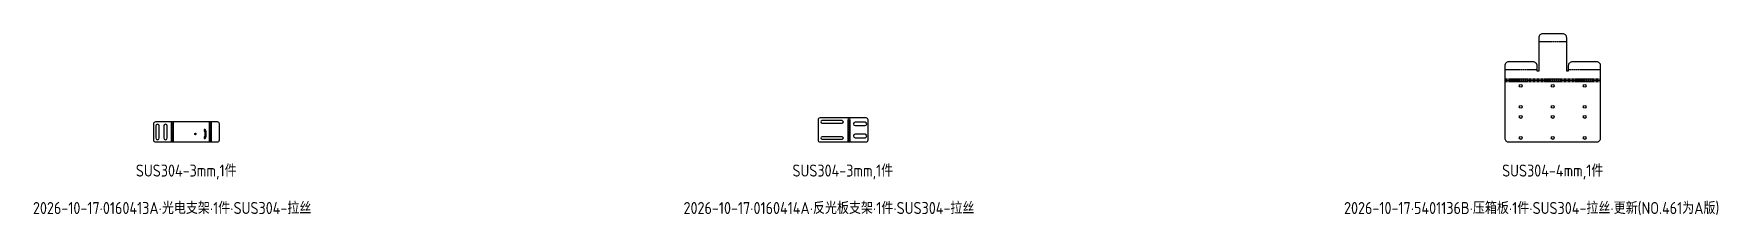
# Model space of a CAD drawing. Header units: inches. Extents: x -1146 to 3068, y 26428 to 26881.
import ezdxf

# ---------------------------------------------------------------- set-up
doc = ezdxf.new("R2010")
doc.units = ezdxf.units.IN
doc.header["$LTSCALE"] = 0.194989
doc.linetypes.add('CENTER', pattern=[50.8, 31.75, -6.35, 6.35, -6.35])
doc.layers.add('可见 (ISO)', color=7, linetype='Continuous', lineweight=25)
doc.layers.add('折弯线', color=1, linetype='CENTER')
doc.styles.add('Z-English', font='gbenor.shx', dxfattribs={"height": 10, "bigfont": 'hztxt.shx'})

msp = doc.modelspace()

# ---------------------------------------------------------------- linework, layer by layer
at = {"layer": '可见 (ISO)'}
for points in [[(2534.1, 26620.7, 0.414214), (2544.1, 26610.7), (2764.1, 26610.7, 0.414214), (2774.1, 26620.7), (2774.1, 26800.7, 0.414214), (2764.1, 26810.7), (2703.1, 26810.7, 0.414214), (2693.1, 26800.7), (2693.1, 26787.8), (2689.1, 26787.8), (2689.1, 26870.7, 0.414214), (2679.1, 26880.7), (2629.1, 26880.7, 0.414214), (2619.1, 26870.7), (2619.1, 26787.8), (2615.1, 26787.8), (2615.1, 26800.7, 0.414214), (2605.1, 26810.7), (2544.1, 26810.7, 0.414214), (2534.1, 26800.7)], [(-846.5, 26615.7, 0.414214), (-841.5, 26610.7), (-686.5, 26610.7, 0.414214), (-681.5, 26615.7), (-681.5, 26655.7, 0.414214), (-686.5, 26660.7), (-841.5, 26660.7, 0.414214), (-846.5, 26655.7)], [(-832.2, 26620.7), (-832.2, 26650.7, 1), (-840.8, 26650.7), (-840.8, 26620.7, 1)], [(-812.2, 26620.7), (-812.2, 26650.7, 1), (-820.8, 26650.7), (-820.8, 26620.7, 1)], [(-716.4, 26620.3, 0.198912), (-716.4, 26641.1, 1), (-719.7, 26639.8, -0.198912), (-719.7, 26621.6, 1)], [(816.2, 26615.7, 0.414214), (821.2, 26610.7), (936.2, 26610.7, 0.414214), (941.2, 26615.7), (941.2, 26665.7, 0.414214), (936.2, 26670.7), (821.2, 26670.7, 0.414214), (816.2, 26665.7)], [(826.2, 26657.5), (876.2, 26657.5, 1), (876.2, 26664), (826.2, 26664, 1)], [(908.7, 26651.5), (933.7, 26651.5, 1), (933.7, 26660), (908.7, 26660, 1)], [(826.2, 26617.5), (876.2, 26617.5, 1), (876.2, 26624), (826.2, 26624, 1)], [(908.7, 26621.5), (933.7, 26621.5, 1), (933.7, 26630), (908.7, 26630, 1)]]:
    msp.add_lwpolyline(points, format="xyb", close=True, dxfattribs=at)
for centre, radius in [((2574.1, 26750.7), 3.5), ((2654.1, 26750.7), 3.5), ((2734.1, 26750.7), 3.5), ((2574.1, 26698.2), 3.5), ((2654.1, 26698.2), 3.5), ((2734.1, 26698.2), 3.5), ((2574.1, 26673.2), 3.5), ((2654.1, 26673.2), 3.5), ((2734.1, 26673.2), 3.5), ((-741.5, 26630.7), 1.75), ((2574.1, 26620.7), 3.5), ((2654.1, 26620.7), 3.5), ((2734.1, 26620.7), 3.5)]:
    msp.add_circle(centre, radius, dxfattribs=at)
at = {"layer": '折弯线', "color": 1, "linetype": 'CENTER', "ltscale": 0.5}
for points in [[(2619.1, 26861.3), (2689.1, 26861.3)], [(2534.1, 26791.3), (2615.1, 26791.3)], [(2534.1, 26765.3), (2774.1, 26765.3)], [(2693.1, 26791.3), (2774.1, 26791.3)], [(-799, 26610.7), (-799, 26660.7)], [(-704, 26610.7), (-704, 26660.7)], [(893.7, 26610.7), (893.7, 26670.7)]]:
    msp.add_lwpolyline(points, dxfattribs=at)
at = {"layer": '折弯线', "color": 5, "linetype": 'CENTER'}
for points in [[(2534.1, 26768.7), (2774.1, 26768.7)], [(2534.1, 26761.9), (2774.1, 26761.9)], [(-801.5, 26610.7), (-801.5, 26660.7)], [(-796.5, 26610.7), (-796.5, 26660.7)], [(-706.5, 26610.7), (-706.5, 26660.7)], [(-701.5, 26610.7), (-701.5, 26660.7)], [(891.2, 26610.7), (891.2, 26670.7)], [(896.2, 26610.7), (896.2, 26670.7)]]:
    msp.add_lwpolyline(points, dxfattribs=at)

# ---------------------------------------------------------------- texts
at = {"color": 3, "style": 'Z-English'}
for s, p in [('SUS304-3mm,1件', (-890.6, 26524.4)), ('SUS304-3mm,1件', (752.1, 26524.4)), ('SUS304-4mm,1件', (2527.5, 26524.4))]:
    msp.add_text(s, height=30, dxfattribs=at).set_placement(p)
at = {"color": 2, "style": 'Z-English'}
for s, p in [('2026-10-17·0160413A·光电支架·1件·SUS304-拉丝', (-1148, 26431)), ('2026-10-17·0160414A·反光板支架·1件·SUS304-拉丝', (479.7, 26431)), ('2026-10-17·5401136B·压箱板·1件·SUS304-拉丝·更新(NO.461为A版)', (2132.1, 26431))]:
    msp.add_text(s, height=30, dxfattribs=at).set_placement(p)

doc.saveas('drawing.dxf')
